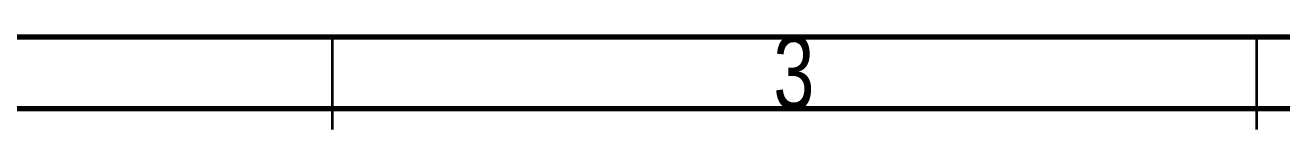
# Model space of a CAD drawing. Header units: millimetres. Extents: x 122 to 2816, y -707 to 556.
# Drawn here: x 1259.4 to 1327.4, y -23.7 to -18.6 of the extents above; entities that cross this region are included whole.
import ezdxf

# ---------------------------------------------------------------- set-up
doc = ezdxf.new("R2010")
doc.units = ezdxf.units.MM
doc.styles.add('SLDTEXTSTYLE7', font='TXT', dxfattribs={"width": 0.75})

msp = doc.modelspace()

# ---------------------------------------------------------------- linework, layer by layer
at = {"color": 7, "linetype": 'Continuous', "lineweight": 70}
for p, q in [((1025.997283, -18.68151), (1425.997283, -18.68151)), ((1030.997283, -22.547985), (1420.399755, -22.547985))]:
    msp.add_line(p, q, dxfattribs=at)
at = {"color": 7, "linetype": 'Continuous', "lineweight": 35}
for p, q in [((1275.997283, -23.68151), (1275.997283, -18.68151)), ((1325.997283, -23.68151), (1325.997283, -18.68151))]:
    msp.add_line(p, q, dxfattribs=at)

# ---------------------------------------------------------------- texts
at = {"color": 7, "linetype": 'Continuous', "lineweight": 0, "insert": (1300.95732, -18.621356), "char_height": 3.96875, "attachment_point": 2, "style": 'SLDTEXTSTYLE7'}
msp.add_mtext('3', dxfattribs=at)

doc.saveas('drawing.dxf')
